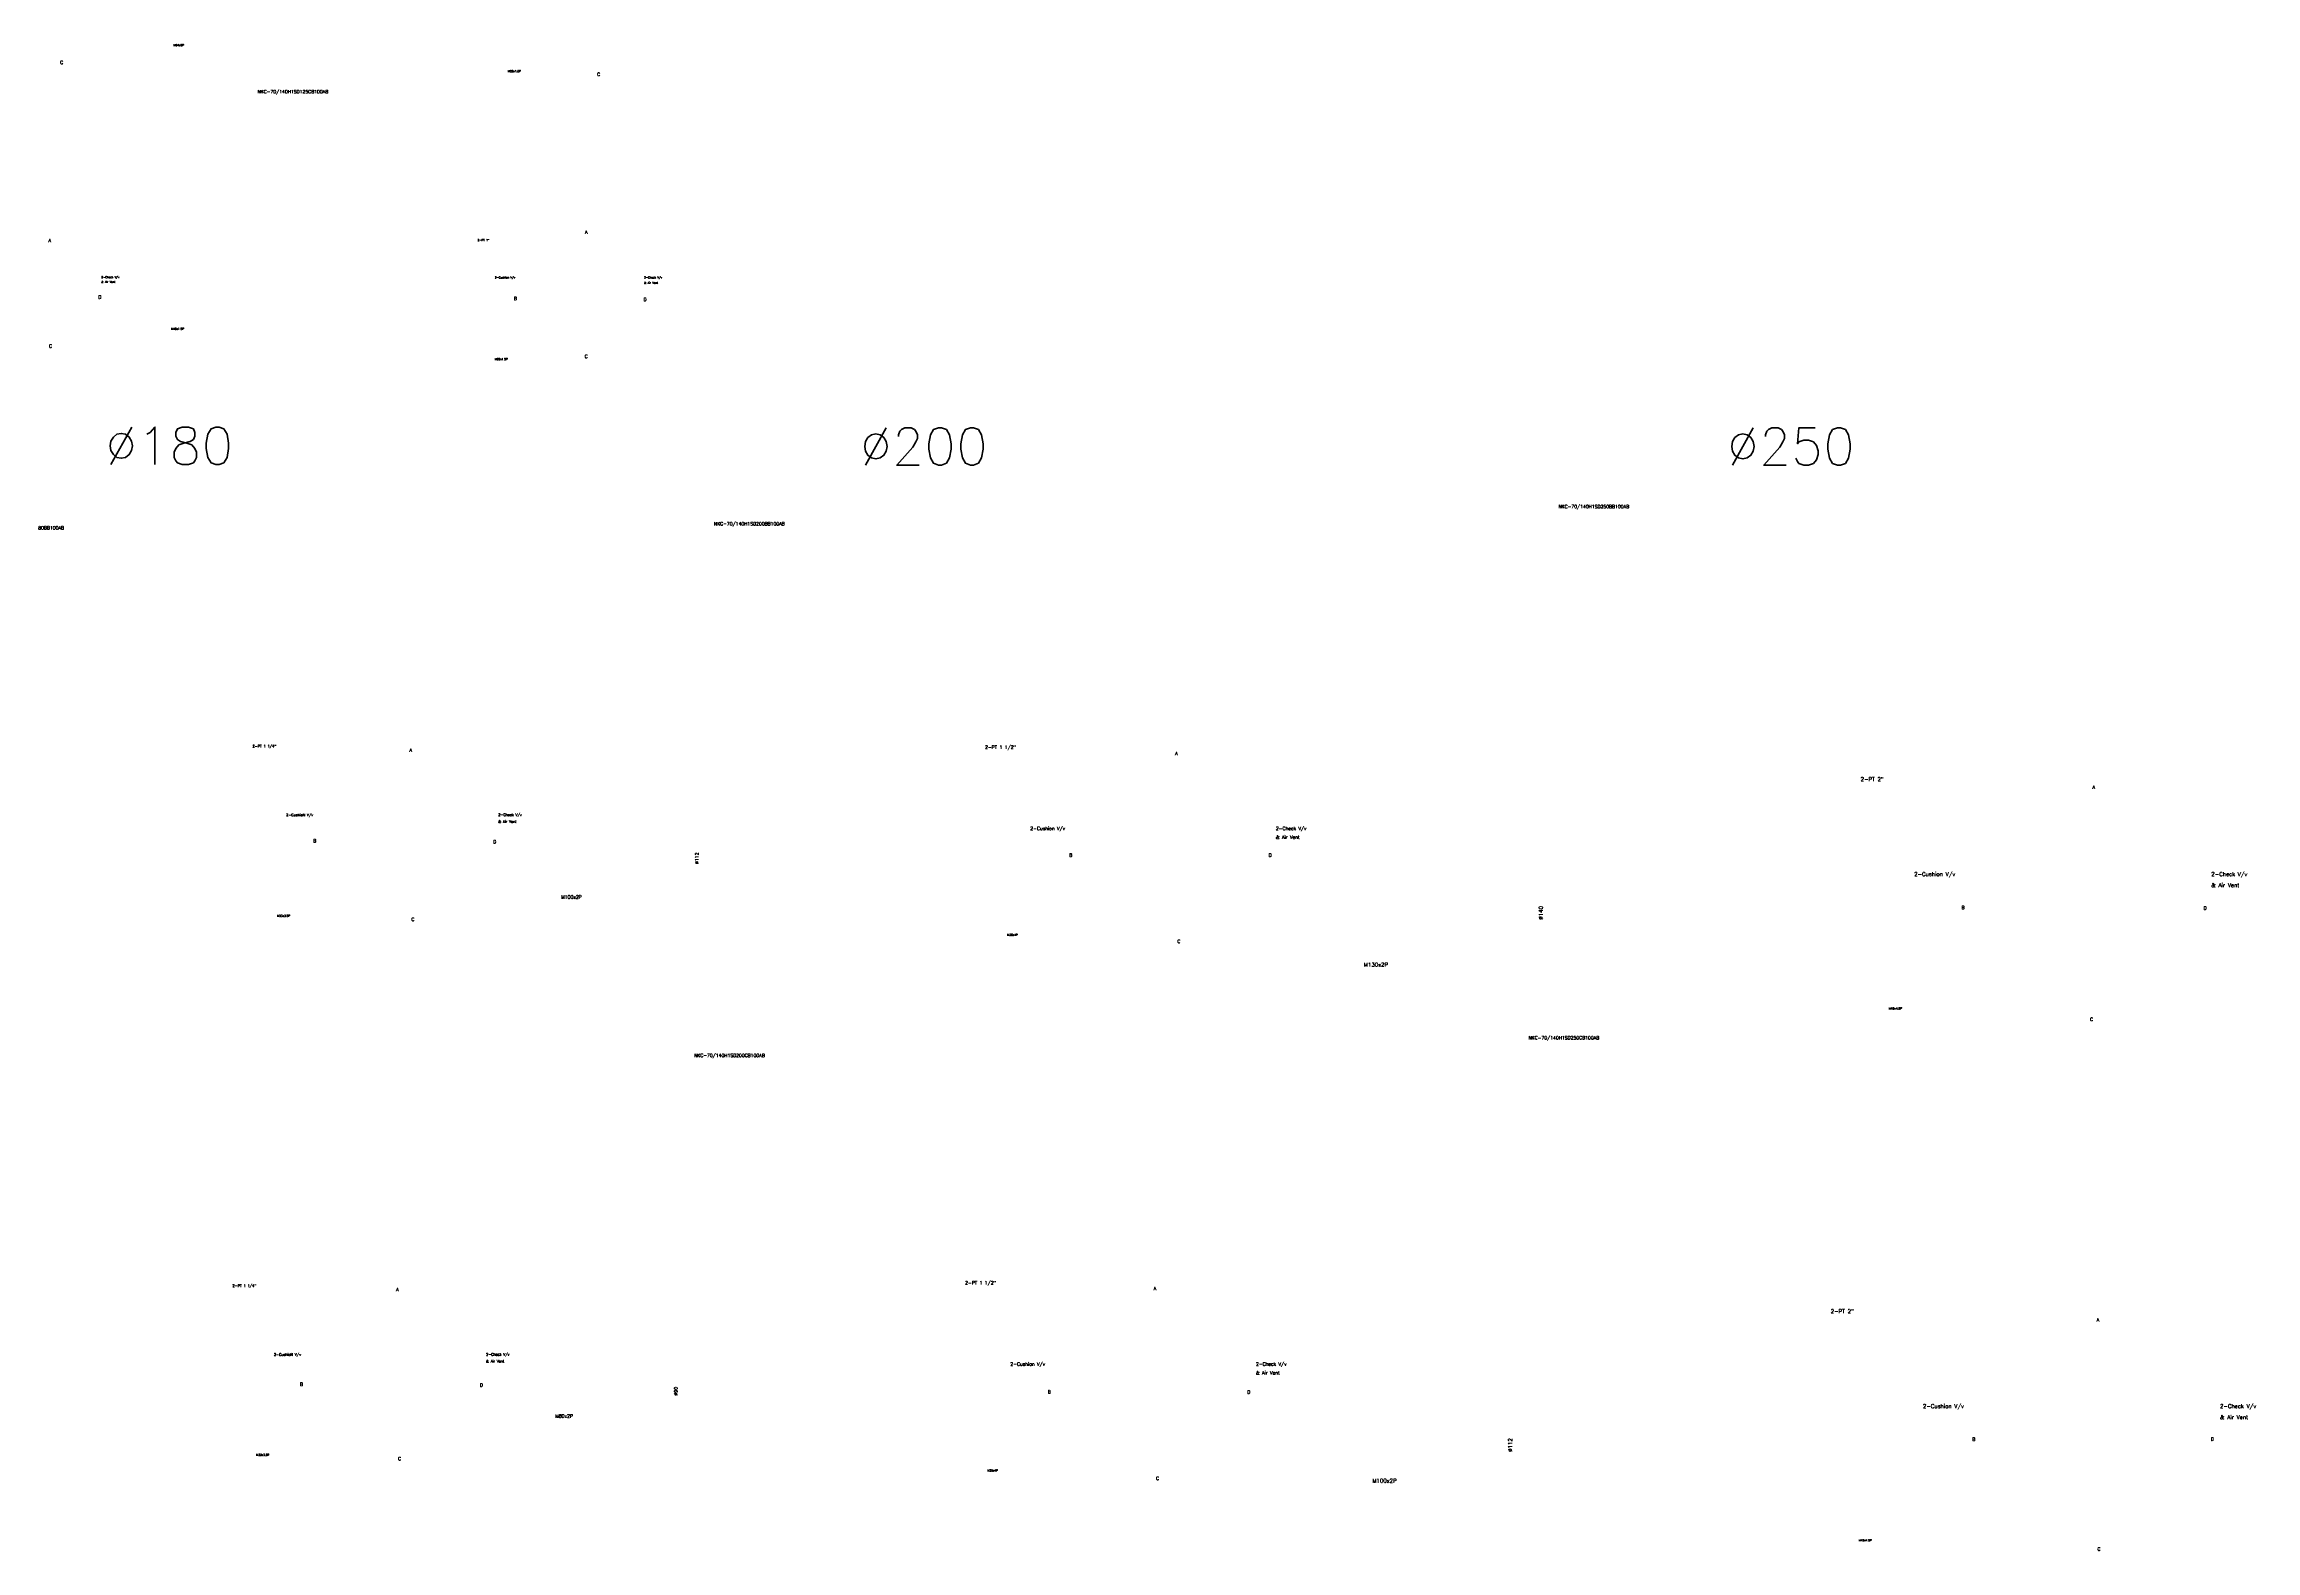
# Model space of a CAD drawing. Extents: x -819 to 29893, y -8942 to 3511.
# Drawn here: x 2728 to 6056, y -2284 to -18 of the extents above; entities that cross this region are included whole.
import ezdxf

# ---------------------------------------------------------------- set-up
doc = ezdxf.new("R2010")
doc.units = 0
doc.header["$LTSCALE"] = 10
doc.header["$MEASUREMENT"] = 0
doc.layers.add('ML', color=7, linetype='CONTINUOUS')
doc.styles.add('GHS', font='romans', dxfattribs={"bigfont": 'ghs'})

msp = doc.modelspace()

# ---------------------------------------------------------------- texts
at = {"layer": 'ML', "style": 'GHS'}
for s, p in [('C', (2752.2, -47.7)), ('C', (3560.1, -65.6)), ('A', (3541.8, -302.9)), ('A', (2734.5, -315.5)), ('D', (2809.7, -400.8)), ('B', (3434.7, -402.7)), ('D', (3629.9, -404.3)), ('C', (2735.3, -474.5)), ('C', (3541.3, -490)), ('A', (3277.7, -1082)), ('A', (4429.8, -1087.1)), ('A', (5810.1, -1137.8)), ('B', (3132.9, -1218.7)), ('D', (3403.7, -1220)), ('B', (4270.4, -1239.9)), ('D', (4570.5, -1240.1)), ('B', (5613.1, -1318.8)), ('D', (5977.5, -1319.6)), ('C', (3280.6, -1336.8)), ('C', (4433.2, -1369.9)), ('C', (5806.5, -1486.9)), ('A', (3257.6, -1893.5)), ('A', (4397.6, -1891.7)), ('A', (5816.4, -1938.8)), ('B', (3112.9, -2035.8)), ('D', (3383.7, -2037)), ('B', (4238.2, -2047.5)), ('D', (4538.4, -2047.7)), ('B', (5629.4, -2118.5)), ('D', (5988.2, -2118.4)), ('C', (3260.6, -2147.9)), ('C', (4401.1, -2177.4)), ('C', (5817.7, -2283.8))]:
    msp.add_text(s, height=5, dxfattribs=at).set_placement(p)
at = {"layer": 'ML', "color": 2, "style": 'GHS'}
for s, p in [('M22x1.5P', (3425.8, -60)), ('M22x1.5P', (3406, -493.2)), ('M33x3.5P', (3078.5, -1330.3)), ('M36x4P', (4177.2, -1358.9)), ('M45x4.5P', (5504, -1469.5)), ('M33x3.5P', (3047.2, -2141.2)), ('M36x4P', (4147.5, -2164.7)), ('M45x4.5P', (5458.5, -2269.6))]:
    msp.add_text(s, height=3, dxfattribs=at).set_placement(p)
at = {"layer": 'ML', "color": 4, "style": 'GHS'}
for s, p in [('NKC-70/140H1SD125CB100AB', (3049.2, -91.8)), ('NKC-70/140H1SD250BB100AB', (5006.7, -715.9)), ('NKC-70/140H1SD180BB100AB', (2651.6, -747.9)), ('NKC-70/140H1SD200BB100AB', (3736.1, -741.6)), ('NKC-70/140H1SD250CB100AB', (4961.7, -1514.8)), ('NKC-70/140H1SD200CB100AB', (3706.1, -1541.3))]:
    msp.add_text(s, height=5, dxfattribs=at).set_placement(p)
at = {"layer": 'ML', "color": 7, "style": 'GHS'}
for s, p in [('%%C180', (2820, -650.1)), ('%%C200', (3955.5, -650.9)), ('%%C250', (5260.1, -651))]:
    msp.add_text(s, height=56.25, dxfattribs=at).set_placement(p)
at = {"layer": 'ML', "color": 2, "style": 'GHS'}
for s, insert, char_height, attachment_point in [('M64x2P', (2938.4, -21), 3, 9), ('2-PT 1"', (3380.3, -314.1), 3, 7), ('2-Check V/v', (2814.1, -370.9), 3, 7), ('& Air Vent', (2814.1, -377), 3, 7), ('2-Cushion V/v', (3406.2, -371.3), 3, 7), ('2-Check V/v', (3630.8, -371.3), 3, 7), ('& Air Vent', (3630.8, -378.1), 3, 7), ('M48x1.5P', (2938.5, -447.6), 3, 9), ('2-PT 1 1/4"', (3041.5, -1076.9), 3.9, 7), ('2-PT 1 1/2"', (4143.8, -1079.5), 5.1, 7), ('2-PT 2"', (5461.3, -1126.4), 6, 7), ('2-CushioN V/v', (3132.8, -1180.4), 3.9, 9), ('2-Check V/v', (3411.3, -1180.1), 3.9, 7), ('& Air Vent', (3411.3, -1189.1), 3.9, 7), ('2-Cushion V/v', (4211.8, -1201.7), 5.1, 7), ('2-Check V/v', (4581.4, -1201.7), 5.1, 7), ('& Air Vent', (4581.4, -1213.1), 5.1, 7), ('2-Cushion V/v', (5541.9, -1271.1), 6, 7), ('2-Check V/v', (5989, -1271.1), 6, 7), ('& Air Vent', (5989, -1285.7), 6, 7), ('M100x2P', (3537, -1303.1), 5.1, 9), ('M130x2P', (4750.3, -1405.3), 6, 9), ('2-PT 1 1/4"', (3011.5, -1888.4), 3.9, 7), ('2-PT 1 1/2"', (4113.8, -1885), 5.1, 7), ('2-PT 2"', (5416.3, -1926.6), 6, 7), ('2-CushioN V/v', (3114.5, -1991.9), 3.9, 9), ('2-Check V/v', (3393, -1991.7), 3.9, 7), ('& Air Vent', (3393, -2000.6), 3.9, 7), ('2-Cushion V/v', (4181.8, -2007.2), 5.1, 7), ('2-Check V/v', (4551.4, -2007.2), 5.1, 7), ('& Air Vent', (4551.4, -2018.7), 5.1, 7), ('2-Cushion V/v', (5555.1, -2071.3), 6, 7), ('2-Check V/v', (6002.2, -2071.3), 6, 7), ('M80x2P', (3523.8, -2083.7), 5.1, 9), ('& Air Vent', (6002.2, -2085.9), 6, 7), ('M100x2P', (4763.1, -2181.5), 6, 9)]:
    msp.add_mtext(s, dxfattribs=dict(at, insert=insert, char_height=char_height, attachment_point=attachment_point))
at = {"layer": 'ML', "color": 2, "attachment_point": 5, "rotation": 90, "style": 'GHS'}
for s, insert, char_height in [('\\A1;%%c112', (3710.2, -1242.3), 5.1), ('\\A1;%%c140', (4980.1, -1324.4), 6), ('\\A1;%%c90', (3678.6, -2043.8), 5.1), ('\\A1;%%c112', (4934.1, -2124.8), 6)]:
    msp.add_mtext(s, dxfattribs=dict(at, insert=insert, char_height=char_height))

doc.saveas('drawing.dxf')
